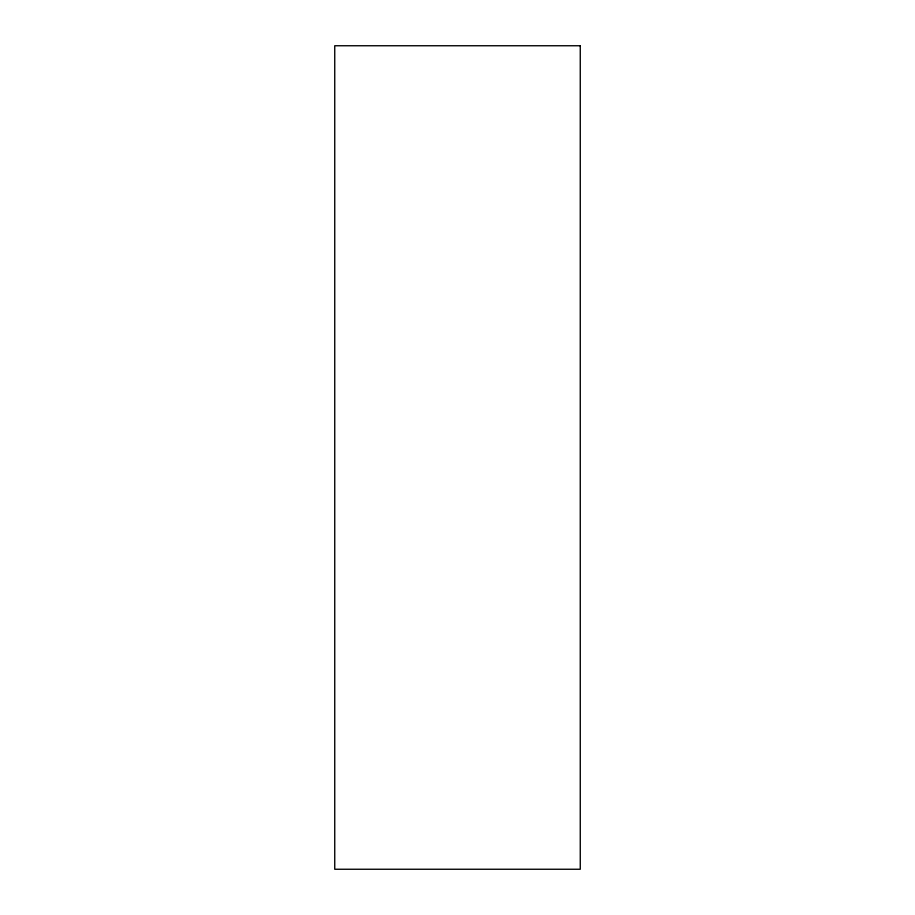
<?xml version="1.0" encoding="UTF-8"?>
<svg xmlns="http://www.w3.org/2000/svg" width="915" height="915" viewBox="0 0 915 915"><rect width="100%" height="100%" fill="white"/><g stroke="black" fill="none" stroke-linecap="round" stroke-linejoin="round"><path stroke-width="1.37" d="M580.259 45.75L334.741 45.75L334.741 869.25L580.259 869.25L580.259 45.75"/></g></svg>
